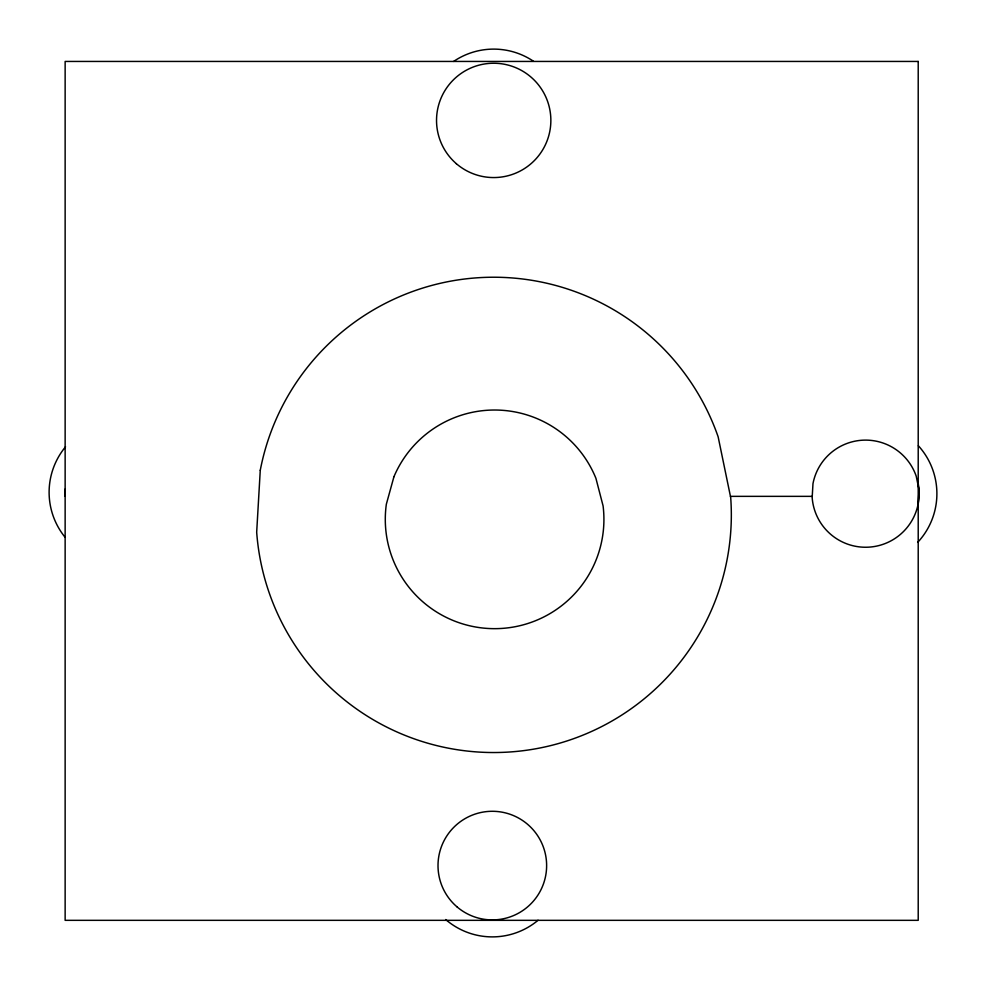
<?xml version="1.0" encoding="UTF-8"?>
<svg xmlns="http://www.w3.org/2000/svg" width="986" height="986" viewBox="0 0 986 986"><rect width="100%" height="100%" fill="white"/><g stroke="black" fill="none" stroke-linecap="round" stroke-linejoin="round"><path stroke-width="1.48" d="M918.212 503.747L919.026 489.783L916.191 476.09A53.564 53.564 0 0 0 812.982 483.633L812.168 497.585A53.564 53.564 0 0 0 872.98 546.737A53.564 53.564 0 0 0 918.052 482.844M730.441 496.352L812.242 496.352M453.634 61.428A71.288 71.288 0 0 1 533.451 61.231M64.829 536.963A71.288 71.288 0 0 1 65.532 446.794M538.085 920.258A71.288 71.288 0 0 1 445.709 919.544M918.36 445.746A71.288 71.288 0 0 1 917.646 542.411M65.138 496.352A55.413 55.413 0 0 1 65.088 489.105M260.267 470.273L256.68 532.206A237.638 237.638 0 0 0 511.007 751.899A237.638 237.638 0 0 0 730.7 497.573L718.141 436.823A237.638 237.638 0 0 0 260.267 470.273M393.932 476.731L386.339 504.24A109.31 109.31 0 0 0 493.752 628.661A109.31 109.31 0 0 0 603.087 505.917L595.914 478.296A109.31 109.31 0 0 0 393.932 476.731M918.212 61.44L65.138 61.44L65.138 920.332L918.212 920.332L918.212 61.44M456.814 906.701A54.316 54.316 0 0 0 545.665 875.79A54.316 54.316 0 0 0 474.476 814.3A54.316 54.316 0 0 0 456.814 906.701M456.321 163.664A57.176 57.176 0 0 0 549.843 131.138A57.176 57.176 0 0 0 474.907 66.407A57.176 57.176 0 0 0 456.321 163.664"/></g></svg>
